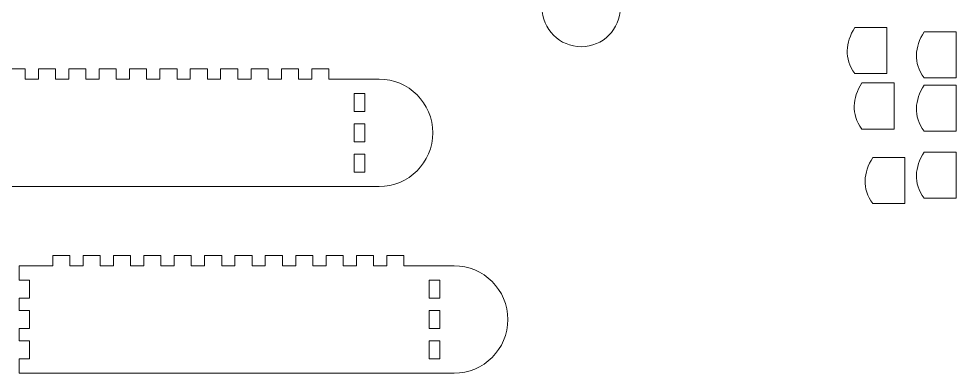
# Model space of a CAD drawing. Header units: centimetres. Extents: x -31 to 29.5, y -18.9 to 20.7.
# Drawn here: x -7.19 to 29.49, y -18.87 to -5 of the extents above; entities that cross this region are included whole.
import ezdxf

# ---------------------------------------------------------------- set-up
doc = ezdxf.new("R2010")
doc.units = ezdxf.units.CM
doc.header["$MEASUREMENT"] = 0
doc.layers.add('layer 1', color=7, linetype='Continuous')

msp = doc.modelspace()

# ---------------------------------------------------------------- linework, layer by layer
at = {"layer": 'layer 1', "color": 1, "lineweight": 9}
for points, knots in [([(14.81787, 6.63473), (14.81787, 6.63473), (14.81787, 6.63473), (14.81787, 6.63473), (14.81787, 6.63473), (15.66048, 6.63473), (16.34987, 5.94533), (16.34987, 5.10272), (16.34987, 5.10272), (16.34987, 5.10272), (16.34987, -4.56281), (16.34987, -4.56281), (16.34987, -4.56281), (16.34987, -5.40542), (15.66048, -6.09481), (14.81787, -6.09481), (14.81787, -6.09481), (14.81787, -6.09481), (14.81787, -6.09481), (14.81787, -6.09481), (14.81787, -6.09481), (13.97525, -6.09481), (13.28586, -5.40542), (13.28586, -4.56281), (13.28586, -4.56281), (13.28586, -4.56281), (13.28586, 5.10272), (13.28586, 5.10272), (13.28586, 5.10272), (13.28586, 5.94533), (13.97525, 6.63473), (14.81787, 6.63473)], [0, 0, 0, 0, 0.11111111, 0.11111111, 0.11111111, 0.11111111, 0.22222222, 0.22222222, 0.22222222, 0.22222222, 0.33333333, 0.33333333, 0.33333333, 0.33333333, 0.44444444, 0.44444444, 0.44444444, 0.44444444, 0.55555556, 0.55555556, 0.55555556, 0.55555556, 0.66666667, 0.66666667, 0.66666667, 0.66666667, 0.77777778, 0.77777778, 0.77777778, 0.77777778, 1, 1, 1, 1]), ([(26.78123, -7.14627), (26.78123, -7.14627), (26.78123, -5.34125), (26.78123, -5.34125), (26.78123, -5.34125), (26.36064, -5.34125), (25.94006, -5.34125), (25.51947, -5.34125), (25.51947, -5.34125), (25.15799, -5.94292), (25.09074, -6.5446), (25.51947, -7.14627), (25.51947, -7.14627), (25.51947, -7.14627), (26.78123, -7.14627), (26.78123, -7.14627)], [0, 0, 0, 0, 0.2, 0.2, 0.2, 0.2, 0.4, 0.4, 0.4, 0.4, 0.6, 0.6, 0.6, 0.6, 1, 1, 1, 1]), ([(29.49206, -7.31647), (29.49206, -7.31647), (29.49206, -5.51145), (29.49206, -5.51145), (29.49206, -5.51145), (29.07147, -5.51145), (28.65089, -5.51145), (28.2303, -5.51145), (28.2303, -5.51145), (27.86882, -6.11312), (27.80157, -6.7148), (28.2303, -7.31647), (28.2303, -7.31647), (28.2303, -7.31647), (29.49206, -7.31647), (29.49206, -7.31647)], [0, 0, 0, 0, 0.2, 0.2, 0.2, 0.2, 0.4, 0.4, 0.4, 0.4, 0.6, 0.6, 0.6, 0.6, 1, 1, 1, 1]), ([(-10.1059, -7.35947), (-10.1059, -7.35947), (-10.10587, -7.92056), (-10.10587, -7.92056), (-10.10587, -7.92056), (-10.10587, -7.92056), (-9.70266, -7.92056), (-9.70266, -7.92056), (-9.70266, -7.92056), (-9.70266, -7.92056), (-9.70266, -8.62935), (-9.70266, -8.62935), (-9.70266, -8.62935), (-9.70266, -8.62935), (-10.1059, -8.62935), (-10.1059, -8.62935), (-10.1059, -8.62935), (-10.1059, -8.62935), (-10.1059, -9.10879), (-10.1059, -9.10879), (-10.1059, -9.10879), (-9.97483, -9.10879), (-9.84375, -9.10879), (-9.71268, -9.10879), (-9.71268, -9.10879), (-9.71268, -9.10879), (-9.70268, -9.10879), (-9.70268, -9.10879), (-9.70268, -9.10879), (-9.70268, -9.10879), (-9.70268, -9.11879), (-9.70268, -9.11879), (-9.70268, -9.11879), (-9.70268, -9.34839), (-9.70268, -9.57798), (-9.70268, -9.80758), (-9.70268, -9.80758), (-9.70268, -9.80758), (-9.70268, -9.81758), (-9.70268, -9.81758), (-9.70268, -9.81758), (-9.70268, -9.81758), (-9.71268, -9.81758), (-9.71268, -9.81758), (-9.71268, -9.81758), (-9.84375, -9.81758), (-9.97483, -9.81758), (-10.1059, -9.81758), (-10.1059, -9.81758), (-10.1059, -9.81758), (-10.1059, -10.29702), (-10.1059, -10.29702), (-10.1059, -10.29702), (-9.97483, -10.29702), (-9.84375, -10.29702), (-9.71268, -10.29702), (-9.71268, -10.29702), (-9.71268, -10.29702), (-9.70268, -10.29702), (-9.70268, -10.29702), (-9.70268, -10.29702), (-9.70268, -10.29702), (-9.70268, -10.30702), (-9.70268, -10.30702), (-9.70268, -10.30702), (-9.70268, -10.53662), (-9.70268, -10.76622), (-9.70268, -10.99582), (-9.70268, -10.99582), (-9.70268, -10.99582), (-9.70268, -11.00582), (-9.70268, -11.00582), (-9.70268, -11.00582), (-9.70268, -11.00582), (-9.71268, -11.00582), (-9.71268, -11.00582), (-9.71268, -11.00582), (-9.84375, -11.00582), (-9.97483, -11.00582), (-10.1059, -11.00582), (-10.1059, -11.00582), (-10.1059, -11.00582), (-10.1059, -11.5669), (-10.1059, -11.5669), (-10.1059, -11.5669), (-10.1059, -11.5669), (6.90779, -11.5669), (6.90779, -11.5669), (6.90779, -11.5669), (8.06482, -11.5669), (9.01151, -10.62022), (9.01151, -9.46319), (9.01151, -9.46319), (9.01151, -8.30616), (8.06482, -7.35947), (6.90779, -7.35947), (6.90779, -7.35947), (6.90779, -7.35947), (4.94352, -7.35947), (4.94352, -7.35947), (4.94352, -7.35947), (4.94352, -7.35947), (4.94352, -6.95631), (4.94352, -6.95631), (4.94352, -6.95631), (4.94352, -6.95631), (4.27473, -6.95631), (4.27473, -6.95631), (4.27473, -6.95631), (4.27473, -6.95631), (4.27473, -7.35947), (4.27473, -7.35947), (4.27473, -7.35947), (4.27473, -7.35947), (3.75529, -7.35947), (3.75529, -7.35947), (3.75529, -7.35947), (3.75529, -7.35947), (3.75529, -6.95624), (3.75529, -6.95624), (3.75529, -6.95624), (3.53236, -6.95624), (3.30942, -6.95624), (3.08649, -6.95624), (3.08649, -6.95624), (3.08649, -6.95624), (3.08649, -7.35947), (3.08649, -7.35947), (3.08649, -7.35947), (3.08649, -7.35947), (2.56705, -7.35947), (2.56705, -7.35947), (2.56705, -7.35947), (2.56705, -7.35947), (2.56705, -6.95624), (2.56705, -6.95624), (2.56705, -6.95624), (2.34412, -6.95624), (2.12119, -6.95624), (1.89826, -6.95624), (1.89826, -6.95624), (1.89826, -6.95624), (1.89826, -7.35947), (1.89826, -7.35947), (1.89826, -7.35947), (1.89826, -7.35947), (1.37884, -7.35947), (1.37884, -7.35947), (1.37884, -7.35947), (1.37884, -7.35947), (1.37884, -6.95624), (1.37884, -6.95624), (1.37884, -6.95624), (1.15591, -6.95624), (0.93298, -6.95624), (0.71005, -6.95624), (0.71005, -6.95624), (0.71005, -6.95624), (0.71005, -7.35947), (0.71005, -7.35947), (0.71005, -7.35947), (0.71005, -7.35947), (0.19061, -7.35947), (0.19061, -7.35947), (0.19061, -7.35947), (0.19061, -7.35947), (0.19061, -6.95624), (0.19061, -6.95624), (0.19061, -6.95624), (-0.03232, -6.95624), (-0.25526, -6.95624), (-0.47819, -6.95624), (-0.47819, -6.95624), (-0.47819, -6.95624), (-0.47819, -7.35947), (-0.47819, -7.35947), (-0.47819, -7.35947), (-0.47819, -7.35947), (-0.9976, -7.35947), (-0.9976, -7.35947), (-0.9976, -7.35947), (-0.9976, -7.35947), (-0.9976, -6.95624), (-0.9976, -6.95624), (-0.9976, -6.95624), (-1.22053, -6.95624), (-1.44347, -6.95624), (-1.6664, -6.95624), (-1.6664, -6.95624), (-1.6664, -6.95624), (-1.6664, -7.35947), (-1.6664, -7.35947), (-1.6664, -7.35947), (-1.6664, -7.35947), (-2.18584, -7.35947), (-2.18584, -7.35947), (-2.18584, -7.35947), (-2.18584, -7.35947), (-2.18584, -6.95624), (-2.18584, -6.95624), (-2.18584, -6.95624), (-2.40877, -6.95624), (-2.6317, -6.95624), (-2.85463, -6.95624), (-2.85463, -6.95624), (-2.85463, -6.95624), (-2.85463, -7.35947), (-2.85463, -7.35947), (-2.85463, -7.35947), (-2.85463, -7.35947), (-3.37405, -7.35947), (-3.37405, -7.35947), (-3.37405, -7.35947), (-3.37405, -7.35947), (-3.37405, -6.95624), (-3.37405, -6.95624), (-3.37405, -6.95624), (-3.59698, -6.95624), (-3.81991, -6.95624), (-4.04284, -6.95624), (-4.04284, -6.95624), (-4.04284, -6.95624), (-4.04284, -7.35947), (-4.04284, -7.35947), (-4.04284, -7.35947), (-4.04284, -7.35947), (-4.56228, -7.35947), (-4.56228, -7.35947), (-4.56228, -7.35947), (-4.56228, -7.35947), (-4.56228, -6.95624), (-4.56228, -6.95624), (-4.56228, -6.95624), (-4.78521, -6.95624), (-5.00814, -6.95624), (-5.23107, -6.95624), (-5.23107, -6.95624), (-5.23107, -6.95624), (-5.23107, -7.35947), (-5.23107, -7.35947), (-5.23107, -7.35947), (-5.23107, -7.35947), (-5.75049, -7.35947), (-5.75049, -7.35947), (-5.75049, -7.35947), (-5.75049, -7.35947), (-5.75049, -6.95624), (-5.75049, -6.95624), (-5.75049, -6.95624), (-5.97342, -6.95624), (-6.19635, -6.95624), (-6.41928, -6.95624), (-6.41928, -6.95624), (-6.41928, -6.95624), (-6.41928, -7.35947), (-6.41928, -7.35947), (-6.41928, -7.35947), (-6.41928, -7.35947), (-6.93872, -7.35947), (-6.93872, -7.35947), (-6.93872, -7.35947), (-6.93872, -7.35947), (-6.93872, -6.95624), (-6.93872, -6.95624), (-6.93872, -6.95624), (-7.16165, -6.95624), (-7.38459, -6.95624), (-7.60752, -6.95624), (-7.60752, -6.95624), (-7.60752, -6.95624), (-7.60752, -7.35947), (-7.60752, -7.35947), (-7.60752, -7.35947), (-7.60752, -7.35947), (-8.12691, -7.35947), (-8.12691, -7.35947), (-8.12691, -7.35947), (-8.12691, -7.35947), (-8.12691, -6.95631), (-8.12691, -6.95631), (-8.12691, -6.95631), (-8.12691, -6.95631), (-8.7957, -6.95631), (-8.7957, -6.95631), (-8.7957, -6.95631), (-8.7957, -6.95631), (-8.7957, -7.35947), (-8.7957, -7.35947), (-8.7957, -7.35947), (-8.7957, -7.35947), (-10.1059, -7.35947), (-10.1059, -7.35947)], [0, 0, 0, 0, 0.01351351, 0.01351351, 0.01351351, 0.01351351, 0.02702703, 0.02702703, 0.02702703, 0.02702703, 0.04054054, 0.04054054, 0.04054054, 0.04054054, 0.05405405, 0.05405405, 0.05405405, 0.05405405, 0.06756757, 0.06756757, 0.06756757, 0.06756757, 0.08108108, 0.08108108, 0.08108108, 0.08108108, 0.09459459, 0.09459459, 0.09459459, 0.09459459, 0.10810811, 0.10810811, 0.10810811, 0.10810811, 0.12162162, 0.12162162, 0.12162162, 0.12162162, 0.13513514, 0.13513514, 0.13513514, 0.13513514, 0.14864865, 0.14864865, 0.14864865, 0.14864865, 0.16216216, 0.16216216, 0.16216216, 0.16216216, 0.17567568, 0.17567568, 0.17567568, 0.17567568, 0.18918919, 0.18918919, 0.18918919, 0.18918919, 0.2027027, 0.2027027, 0.2027027, 0.2027027, 0.21621622, 0.21621622, 0.21621622, 0.21621622, 0.22972973, 0.22972973, 0.22972973, 0.22972973, 0.24324324, 0.24324324, 0.24324324, 0.24324324, 0.25675676, 0.25675676, 0.25675676, 0.25675676, 0.27027027, 0.27027027, 0.27027027, 0.27027027, 0.28378378, 0.28378378, 0.28378378, 0.28378378, 0.2972973, 0.2972973, 0.2972973, 0.2972973, 0.31081081, 0.31081081, 0.31081081, 0.31081081, 0.32432432, 0.32432432, 0.32432432, 0.32432432, 0.33783784, 0.33783784, 0.33783784, 0.33783784, 0.35135135, 0.35135135, 0.35135135, 0.35135135, 0.36486486, 0.36486486, 0.36486486, 0.36486486, 0.37837838, 0.37837838, 0.37837838, 0.37837838, 0.39189189, 0.39189189, 0.39189189, 0.39189189, 0.40540541, 0.40540541, 0.40540541, 0.40540541, 0.41891892, 0.41891892, 0.41891892, 0.41891892, 0.43243243, 0.43243243, 0.43243243, 0.43243243, 0.44594595, 0.44594595, 0.44594595, 0.44594595, 0.45945946, 0.45945946, 0.45945946, 0.45945946, 0.47297297, 0.47297297, 0.47297297, 0.47297297, 0.48648649, 0.48648649, 0.48648649, 0.48648649, 0.5, 0.5, 0.5, 0.5, 0.51351351, 0.51351351, 0.51351351, 0.51351351, 0.52702703, 0.52702703, 0.52702703, 0.52702703, 0.54054054, 0.54054054, 0.54054054, 0.54054054, 0.55405405, 0.55405405, 0.55405405, 0.55405405, 0.56756757, 0.56756757, 0.56756757, 0.56756757, 0.58108108, 0.58108108, 0.58108108, 0.58108108, 0.59459459, 0.59459459, 0.59459459, 0.59459459, 0.60810811, 0.60810811, 0.60810811, 0.60810811, 0.62162162, 0.62162162, 0.62162162, 0.62162162, 0.63513514, 0.63513514, 0.63513514, 0.63513514, 0.64864865, 0.64864865, 0.64864865, 0.64864865, 0.66216216, 0.66216216, 0.66216216, 0.66216216, 0.67567568, 0.67567568, 0.67567568, 0.67567568, 0.68918919, 0.68918919, 0.68918919, 0.68918919, 0.7027027, 0.7027027, 0.7027027, 0.7027027, 0.71621622, 0.71621622, 0.71621622, 0.71621622, 0.72972973, 0.72972973, 0.72972973, 0.72972973, 0.74324324, 0.74324324, 0.74324324, 0.74324324, 0.75675676, 0.75675676, 0.75675676, 0.75675676, 0.77027027, 0.77027027, 0.77027027, 0.77027027, 0.78378378, 0.78378378, 0.78378378, 0.78378378, 0.7972973, 0.7972973, 0.7972973, 0.7972973, 0.81081081, 0.81081081, 0.81081081, 0.81081081, 0.82432432, 0.82432432, 0.82432432, 0.82432432, 0.83783784, 0.83783784, 0.83783784, 0.83783784, 0.85135135, 0.85135135, 0.85135135, 0.85135135, 0.86486486, 0.86486486, 0.86486486, 0.86486486, 0.87837838, 0.87837838, 0.87837838, 0.87837838, 0.89189189, 0.89189189, 0.89189189, 0.89189189, 0.90540541, 0.90540541, 0.90540541, 0.90540541, 0.91891892, 0.91891892, 0.91891892, 0.91891892, 0.93243243, 0.93243243, 0.93243243, 0.93243243, 0.94594595, 0.94594595, 0.94594595, 0.94594595, 0.95945946, 0.95945946, 0.95945946, 0.95945946, 0.97297297, 0.97297297, 0.97297297, 0.97297297, 1, 1, 1, 1]), ([(27.05648, -9.31543), (27.05648, -9.31543), (27.05648, -7.51041), (27.05648, -7.51041), (27.05648, -7.51041), (26.63589, -7.51041), (26.21531, -7.51041), (25.79472, -7.51041), (25.79472, -7.51041), (25.43324, -8.11208), (25.36599, -8.71376), (25.79472, -9.31543), (25.79472, -9.31543), (25.79472, -9.31543), (27.05648, -9.31543), (27.05648, -9.31543)], [0, 0, 0, 0, 0.2, 0.2, 0.2, 0.2, 0.4, 0.4, 0.4, 0.4, 0.6, 0.6, 0.6, 0.6, 1, 1, 1, 1]), ([(29.49206, -9.40117), (29.49206, -9.40117), (29.49206, -7.59615), (29.49206, -7.59615), (29.49206, -7.59615), (29.07147, -7.59615), (28.65089, -7.59615), (28.2303, -7.59615), (28.2303, -7.59615), (27.86882, -8.19782), (27.80157, -8.7995), (28.2303, -9.40117), (28.2303, -9.40117), (28.2303, -9.40117), (29.49206, -9.40117), (29.49206, -9.40117)], [0, 0, 0, 0, 0.2, 0.2, 0.2, 0.2, 0.4, 0.4, 0.4, 0.4, 0.6, 0.6, 0.6, 0.6, 1, 1, 1, 1]), ([(5.9312, -7.92106), (5.9312, -7.92106), (6.35344, -7.92106), (6.35344, -7.92106), (6.35344, -7.92106), (6.35344, -7.92106), (6.35344, -8.62885), (6.35344, -8.62885), (6.35344, -8.62885), (6.35344, -8.62885), (5.9312, -8.62885), (5.9312, -8.62885), (5.9312, -8.62885), (5.9312, -8.62885), (5.9312, -7.92106), (5.9312, -7.92106)], [0, 0, 0, 0, 0.2, 0.2, 0.2, 0.2, 0.4, 0.4, 0.4, 0.4, 0.6, 0.6, 0.6, 0.6, 1, 1, 1, 1]), ([(5.9312, -9.10929), (5.9312, -9.10929), (6.35344, -9.10929), (6.35344, -9.10929), (6.35344, -9.10929), (6.35344, -9.10929), (6.35344, -9.81708), (6.35344, -9.81708), (6.35344, -9.81708), (6.35344, -9.81708), (5.9312, -9.81708), (5.9312, -9.81708), (5.9312, -9.81708), (5.9312, -9.81708), (5.9312, -9.10929), (5.9312, -9.10929)], [0, 0, 0, 0, 0.2, 0.2, 0.2, 0.2, 0.4, 0.4, 0.4, 0.4, 0.6, 0.6, 0.6, 0.6, 1, 1, 1, 1]), ([(29.49206, -12.0229), (29.49206, -12.0229), (29.49206, -10.21788), (29.49206, -10.21788), (29.49206, -10.21788), (29.07147, -10.21788), (28.65089, -10.21788), (28.2303, -10.21788), (28.2303, -10.21788), (27.86882, -10.81955), (27.80157, -11.42123), (28.2303, -12.0229), (28.2303, -12.0229), (28.2303, -12.0229), (29.49206, -12.0229), (29.49206, -12.0229)], [0, 0, 0, 0, 0.2, 0.2, 0.2, 0.2, 0.4, 0.4, 0.4, 0.4, 0.6, 0.6, 0.6, 0.6, 1, 1, 1, 1]), ([(5.9312, -10.29752), (5.9312, -10.29752), (6.35344, -10.29752), (6.35344, -10.29752), (6.35344, -10.29752), (6.35344, -10.29752), (6.35344, -11.00532), (6.35344, -11.00532), (6.35344, -11.00532), (6.35344, -11.00532), (5.9312, -11.00532), (5.9312, -11.00532), (5.9312, -11.00532), (5.9312, -11.00532), (5.9312, -10.29752), (5.9312, -10.29752)], [0, 0, 0, 0, 0.2, 0.2, 0.2, 0.2, 0.4, 0.4, 0.4, 0.4, 0.6, 0.6, 0.6, 0.6, 1, 1, 1, 1]), ([(27.4848, -12.2351), (27.4848, -12.2351), (27.4848, -10.43008), (27.4848, -10.43008), (27.4848, -10.43008), (27.06421, -10.43008), (26.64363, -10.43008), (26.22304, -10.43008), (26.22304, -10.43008), (25.86156, -11.03175), (25.79431, -11.63343), (26.22304, -12.2351), (26.22304, -12.2351), (26.22304, -12.2351), (27.4848, -12.2351), (27.4848, -12.2351)], [0, 0, 0, 0, 0.2, 0.2, 0.2, 0.2, 0.4, 0.4, 0.4, 0.4, 0.6, 0.6, 0.6, 0.6, 1, 1, 1, 1]), ([(-7.17004, -14.66416), (-7.17004, -14.66416), (-7.17001, -15.22525), (-7.17001, -15.22525), (-7.17001, -15.22525), (-7.17001, -15.22525), (-6.7668, -15.22525), (-6.7668, -15.22525), (-6.7668, -15.22525), (-6.7668, -15.22525), (-6.7668, -15.93404), (-6.7668, -15.93404), (-6.7668, -15.93404), (-6.7668, -15.93404), (-7.17004, -15.93404), (-7.17004, -15.93404), (-7.17004, -15.93404), (-7.17004, -15.93404), (-7.17004, -16.41348), (-7.17004, -16.41348), (-7.17004, -16.41348), (-7.03897, -16.41348), (-6.90789, -16.41348), (-6.77682, -16.41348), (-6.77682, -16.41348), (-6.77682, -16.41348), (-6.76682, -16.41348), (-6.76682, -16.41348), (-6.76682, -16.41348), (-6.76682, -16.41348), (-6.76682, -16.42348), (-6.76682, -16.42348), (-6.76682, -16.42348), (-6.76682, -16.65308), (-6.76682, -16.88267), (-6.76682, -17.11227), (-6.76682, -17.11227), (-6.76682, -17.11227), (-6.76682, -17.12227), (-6.76682, -17.12227), (-6.76682, -17.12227), (-6.76682, -17.12227), (-6.77682, -17.12227), (-6.77682, -17.12227), (-6.77682, -17.12227), (-6.90789, -17.12227), (-7.03897, -17.12227), (-7.17004, -17.12227), (-7.17004, -17.12227), (-7.17004, -17.12227), (-7.17004, -17.60171), (-7.17004, -17.60171), (-7.17004, -17.60171), (-7.03897, -17.60171), (-6.90789, -17.60171), (-6.77682, -17.60171), (-6.77682, -17.60171), (-6.77682, -17.60171), (-6.76682, -17.60171), (-6.76682, -17.60171), (-6.76682, -17.60171), (-6.76682, -17.60171), (-6.76682, -17.61171), (-6.76682, -17.61171), (-6.76682, -17.61171), (-6.76682, -17.84131), (-6.76682, -18.07091), (-6.76682, -18.30051), (-6.76682, -18.30051), (-6.76682, -18.30051), (-6.76682, -18.31051), (-6.76682, -18.31051), (-6.76682, -18.31051), (-6.76682, -18.31051), (-6.77682, -18.31051), (-6.77682, -18.31051), (-6.77682, -18.31051), (-6.90789, -18.31051), (-7.03897, -18.31051), (-7.17004, -18.31051), (-7.17004, -18.31051), (-7.17004, -18.31051), (-7.17004, -18.87159), (-7.17004, -18.87159), (-7.17004, -18.87159), (-7.17004, -18.87159), (9.84365, -18.87159), (9.84365, -18.87159), (9.84365, -18.87159), (11.00068, -18.87159), (11.94737, -17.92491), (11.94737, -16.76788), (11.94737, -16.76788), (11.94737, -15.61085), (11.00068, -14.66416), (9.84365, -14.66416), (9.84365, -14.66416), (9.84365, -14.66416), (7.87938, -14.66416), (7.87938, -14.66416), (7.87938, -14.66416), (7.87938, -14.66416), (7.87938, -14.261), (7.87938, -14.261), (7.87938, -14.261), (7.87938, -14.261), (7.21059, -14.261), (7.21059, -14.261), (7.21059, -14.261), (7.21059, -14.261), (7.21059, -14.66416), (7.21059, -14.66416), (7.21059, -14.66416), (7.21059, -14.66416), (6.69115, -14.66416), (6.69115, -14.66416), (6.69115, -14.66416), (6.69115, -14.66416), (6.69115, -14.26093), (6.69115, -14.26093), (6.69115, -14.26093), (6.46822, -14.26093), (6.24528, -14.26093), (6.02235, -14.26093), (6.02235, -14.26093), (6.02235, -14.26093), (6.02235, -14.66416), (6.02235, -14.66416), (6.02235, -14.66416), (6.02235, -14.66416), (5.50291, -14.66416), (5.50291, -14.66416), (5.50291, -14.66416), (5.50291, -14.66416), (5.50291, -14.26093), (5.50291, -14.26093), (5.50291, -14.26093), (5.27998, -14.26093), (5.05705, -14.26093), (4.83412, -14.26093), (4.83412, -14.26093), (4.83412, -14.26093), (4.83412, -14.66416), (4.83412, -14.66416), (4.83412, -14.66416), (4.83412, -14.66416), (4.3147, -14.66416), (4.3147, -14.66416), (4.3147, -14.66416), (4.3147, -14.66416), (4.3147, -14.26093), (4.3147, -14.26093), (4.3147, -14.26093), (4.09177, -14.26093), (3.86884, -14.26093), (3.64591, -14.26093), (3.64591, -14.26093), (3.64591, -14.26093), (3.64591, -14.66416), (3.64591, -14.66416), (3.64591, -14.66416), (3.64591, -14.66416), (3.12647, -14.66416), (3.12647, -14.66416), (3.12647, -14.66416), (3.12647, -14.66416), (3.12647, -14.26093), (3.12647, -14.26093), (3.12647, -14.26093), (2.90354, -14.26093), (2.6806, -14.26093), (2.45767, -14.26093), (2.45767, -14.26093), (2.45767, -14.26093), (2.45767, -14.66416), (2.45767, -14.66416), (2.45767, -14.66416), (2.45767, -14.66416), (1.93826, -14.66416), (1.93826, -14.66416), (1.93826, -14.66416), (1.93826, -14.66416), (1.93826, -14.26093), (1.93826, -14.26093), (1.93826, -14.26093), (1.71533, -14.26093), (1.49239, -14.26093), (1.26946, -14.26093), (1.26946, -14.26093), (1.26946, -14.26093), (1.26946, -14.66416), (1.26946, -14.66416), (1.26946, -14.66416), (1.26946, -14.66416), (0.75002, -14.66416), (0.75002, -14.66416), (0.75002, -14.66416), (0.75002, -14.66416), (0.75002, -14.26093), (0.75002, -14.26093), (0.75002, -14.26093), (0.52709, -14.26093), (0.30416, -14.26093), (0.08123, -14.26093), (0.08123, -14.26093), (0.08123, -14.26093), (0.08123, -14.66416), (0.08123, -14.66416), (0.08123, -14.66416), (0.08123, -14.66416), (-0.43819, -14.66416), (-0.43819, -14.66416), (-0.43819, -14.66416), (-0.43819, -14.66416), (-0.43819, -14.26093), (-0.43819, -14.26093), (-0.43819, -14.26093), (-0.66112, -14.26093), (-0.88405, -14.26093), (-1.10698, -14.26093), (-1.10698, -14.26093), (-1.10698, -14.26093), (-1.10698, -14.66416), (-1.10698, -14.66416), (-1.10698, -14.66416), (-1.10698, -14.66416), (-1.62642, -14.66416), (-1.62642, -14.66416), (-1.62642, -14.66416), (-1.62642, -14.66416), (-1.62642, -14.26093), (-1.62642, -14.26093), (-1.62642, -14.26093), (-1.84935, -14.26093), (-2.07228, -14.26093), (-2.29521, -14.26093), (-2.29521, -14.26093), (-2.29521, -14.26093), (-2.29521, -14.66416), (-2.29521, -14.66416), (-2.29521, -14.66416), (-2.29521, -14.66416), (-2.81463, -14.66416), (-2.81463, -14.66416), (-2.81463, -14.66416), (-2.81463, -14.66416), (-2.81463, -14.26093), (-2.81463, -14.26093), (-2.81463, -14.26093), (-3.03756, -14.26093), (-3.26049, -14.26093), (-3.48342, -14.26093), (-3.48342, -14.26093), (-3.48342, -14.26093), (-3.48342, -14.66416), (-3.48342, -14.66416), (-3.48342, -14.66416), (-3.48342, -14.66416), (-4.00286, -14.66416), (-4.00286, -14.66416), (-4.00286, -14.66416), (-4.00286, -14.66416), (-4.00286, -14.26093), (-4.00286, -14.26093), (-4.00286, -14.26093), (-4.22579, -14.26093), (-4.44873, -14.26093), (-4.67166, -14.26093), (-4.67166, -14.26093), (-4.67166, -14.26093), (-4.67166, -14.66416), (-4.67166, -14.66416), (-4.67166, -14.66416), (-4.67166, -14.66416), (-5.19105, -14.66416), (-5.19105, -14.66416), (-5.19105, -14.66416), (-5.19105, -14.66416), (-5.19105, -14.261), (-5.19105, -14.261), (-5.19105, -14.261), (-5.19105, -14.261), (-5.85984, -14.261), (-5.85984, -14.261), (-5.85984, -14.261), (-5.85984, -14.261), (-5.85984, -14.66416), (-5.85984, -14.66416), (-5.85984, -14.66416), (-5.85984, -14.66416), (-7.17004, -14.66416), (-7.17004, -14.66416)], [0, 0, 0, 0, 0.01351351, 0.01351351, 0.01351351, 0.01351351, 0.02702703, 0.02702703, 0.02702703, 0.02702703, 0.04054054, 0.04054054, 0.04054054, 0.04054054, 0.05405405, 0.05405405, 0.05405405, 0.05405405, 0.06756757, 0.06756757, 0.06756757, 0.06756757, 0.08108108, 0.08108108, 0.08108108, 0.08108108, 0.09459459, 0.09459459, 0.09459459, 0.09459459, 0.10810811, 0.10810811, 0.10810811, 0.10810811, 0.12162162, 0.12162162, 0.12162162, 0.12162162, 0.13513514, 0.13513514, 0.13513514, 0.13513514, 0.14864865, 0.14864865, 0.14864865, 0.14864865, 0.16216216, 0.16216216, 0.16216216, 0.16216216, 0.17567568, 0.17567568, 0.17567568, 0.17567568, 0.18918919, 0.18918919, 0.18918919, 0.18918919, 0.2027027, 0.2027027, 0.2027027, 0.2027027, 0.21621622, 0.21621622, 0.21621622, 0.21621622, 0.22972973, 0.22972973, 0.22972973, 0.22972973, 0.24324324, 0.24324324, 0.24324324, 0.24324324, 0.25675676, 0.25675676, 0.25675676, 0.25675676, 0.27027027, 0.27027027, 0.27027027, 0.27027027, 0.28378378, 0.28378378, 0.28378378, 0.28378378, 0.2972973, 0.2972973, 0.2972973, 0.2972973, 0.31081081, 0.31081081, 0.31081081, 0.31081081, 0.32432432, 0.32432432, 0.32432432, 0.32432432, 0.33783784, 0.33783784, 0.33783784, 0.33783784, 0.35135135, 0.35135135, 0.35135135, 0.35135135, 0.36486486, 0.36486486, 0.36486486, 0.36486486, 0.37837838, 0.37837838, 0.37837838, 0.37837838, 0.39189189, 0.39189189, 0.39189189, 0.39189189, 0.40540541, 0.40540541, 0.40540541, 0.40540541, 0.41891892, 0.41891892, 0.41891892, 0.41891892, 0.43243243, 0.43243243, 0.43243243, 0.43243243, 0.44594595, 0.44594595, 0.44594595, 0.44594595, 0.45945946, 0.45945946, 0.45945946, 0.45945946, 0.47297297, 0.47297297, 0.47297297, 0.47297297, 0.48648649, 0.48648649, 0.48648649, 0.48648649, 0.5, 0.5, 0.5, 0.5, 0.51351351, 0.51351351, 0.51351351, 0.51351351, 0.52702703, 0.52702703, 0.52702703, 0.52702703, 0.54054054, 0.54054054, 0.54054054, 0.54054054, 0.55405405, 0.55405405, 0.55405405, 0.55405405, 0.56756757, 0.56756757, 0.56756757, 0.56756757, 0.58108108, 0.58108108, 0.58108108, 0.58108108, 0.59459459, 0.59459459, 0.59459459, 0.59459459, 0.60810811, 0.60810811, 0.60810811, 0.60810811, 0.62162162, 0.62162162, 0.62162162, 0.62162162, 0.63513514, 0.63513514, 0.63513514, 0.63513514, 0.64864865, 0.64864865, 0.64864865, 0.64864865, 0.66216216, 0.66216216, 0.66216216, 0.66216216, 0.67567568, 0.67567568, 0.67567568, 0.67567568, 0.68918919, 0.68918919, 0.68918919, 0.68918919, 0.7027027, 0.7027027, 0.7027027, 0.7027027, 0.71621622, 0.71621622, 0.71621622, 0.71621622, 0.72972973, 0.72972973, 0.72972973, 0.72972973, 0.74324324, 0.74324324, 0.74324324, 0.74324324, 0.75675676, 0.75675676, 0.75675676, 0.75675676, 0.77027027, 0.77027027, 0.77027027, 0.77027027, 0.78378378, 0.78378378, 0.78378378, 0.78378378, 0.7972973, 0.7972973, 0.7972973, 0.7972973, 0.81081081, 0.81081081, 0.81081081, 0.81081081, 0.82432432, 0.82432432, 0.82432432, 0.82432432, 0.83783784, 0.83783784, 0.83783784, 0.83783784, 0.85135135, 0.85135135, 0.85135135, 0.85135135, 0.86486486, 0.86486486, 0.86486486, 0.86486486, 0.87837838, 0.87837838, 0.87837838, 0.87837838, 0.89189189, 0.89189189, 0.89189189, 0.89189189, 0.90540541, 0.90540541, 0.90540541, 0.90540541, 0.91891892, 0.91891892, 0.91891892, 0.91891892, 0.93243243, 0.93243243, 0.93243243, 0.93243243, 0.94594595, 0.94594595, 0.94594595, 0.94594595, 0.95945946, 0.95945946, 0.95945946, 0.95945946, 0.97297297, 0.97297297, 0.97297297, 0.97297297, 1, 1, 1, 1]), ([(8.86706, -15.22575), (8.86706, -15.22575), (9.2893, -15.22575), (9.2893, -15.22575), (9.2893, -15.22575), (9.2893, -15.22575), (9.2893, -15.93354), (9.2893, -15.93354), (9.2893, -15.93354), (9.2893, -15.93354), (8.86706, -15.93354), (8.86706, -15.93354), (8.86706, -15.93354), (8.86706, -15.93354), (8.86706, -15.22575), (8.86706, -15.22575)], [0, 0, 0, 0, 0.2, 0.2, 0.2, 0.2, 0.4, 0.4, 0.4, 0.4, 0.6, 0.6, 0.6, 0.6, 1, 1, 1, 1]), ([(8.86706, -16.41398), (8.86706, -16.41398), (9.2893, -16.41398), (9.2893, -16.41398), (9.2893, -16.41398), (9.2893, -16.41398), (9.2893, -17.12177), (9.2893, -17.12177), (9.2893, -17.12177), (9.2893, -17.12177), (8.86706, -17.12177), (8.86706, -17.12177), (8.86706, -17.12177), (8.86706, -17.12177), (8.86706, -16.41398), (8.86706, -16.41398)], [0, 0, 0, 0, 0.2, 0.2, 0.2, 0.2, 0.4, 0.4, 0.4, 0.4, 0.6, 0.6, 0.6, 0.6, 1, 1, 1, 1]), ([(8.86706, -17.60221), (8.86706, -17.60221), (9.2893, -17.60221), (9.2893, -17.60221), (9.2893, -17.60221), (9.2893, -17.60221), (9.2893, -18.31001), (9.2893, -18.31001), (9.2893, -18.31001), (9.2893, -18.31001), (8.86706, -18.31001), (8.86706, -18.31001), (8.86706, -18.31001), (8.86706, -18.31001), (8.86706, -17.60221), (8.86706, -17.60221)], [0, 0, 0, 0, 0.2, 0.2, 0.2, 0.2, 0.4, 0.4, 0.4, 0.4, 0.6, 0.6, 0.6, 0.6, 1, 1, 1, 1])]:
    msp.add_open_spline(points, degree=3, knots=knots, dxfattribs=at)

doc.saveas('drawing.dxf')
